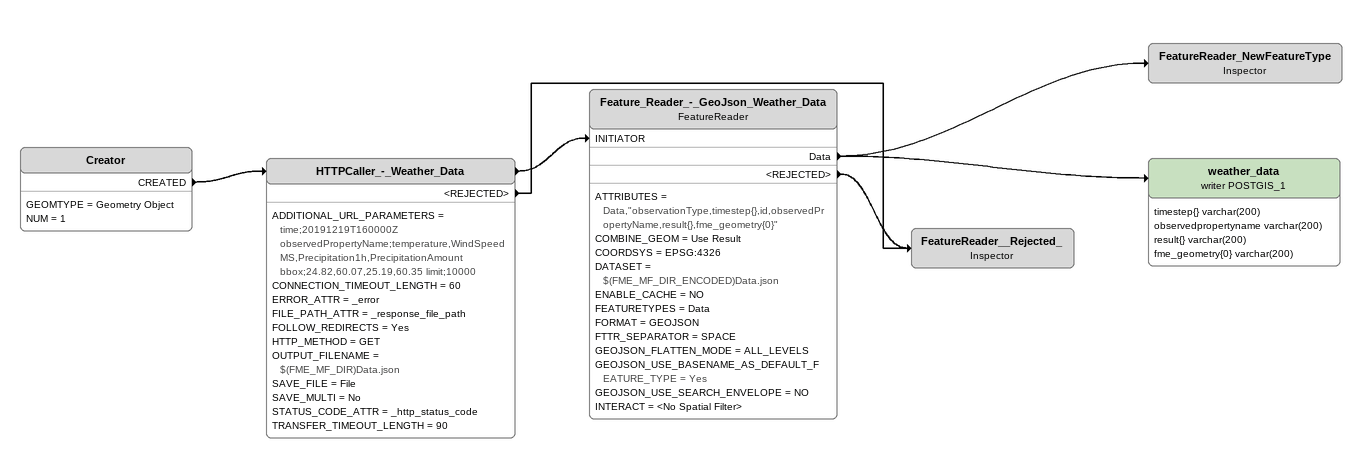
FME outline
Creator
    GEOMTYPE = Geometry Object
    NUM = 1
    CREATED -> HTTPCaller_-_Weather_Data
HTTPCaller_-_Weather_Data
    ADDITIONAL_URL_PARAMETERS = time;20191219T160000Z observedPropertyName;temperature,WindSpeedMS,Precipitation1h,PrecipitationAmount bbox;24.82,60.07,25.19,60.35 limit;10000
    CONNECTION_TIMEOUT_LENGTH = 60
    ERROR_ATTR = _error
    FILE_PATH_ATTR = _response_file_path
    FOLLOW_REDIRECTS = Yes
    HTTP_METHOD = GET
    OUTPUT_FILENAME = $(FME_MF_DIR)Data.json
    SAVE_FILE = File
    SAVE_MULTI = No
    STATUS_CODE_ATTR = _http_status_code
    TRANSFER_TIMEOUT_LENGTH = 90
    -> Feature_Reader_-_GeoJson_Weather_Data [INITIATOR]
    <REJECTED> -> FeatureReader__Rejected_
Feature_Reader_-_GeoJson_Weather_Data: FeatureReader
    ATTRIBUTES = Data,"observationType,timestep{},id,observedPropertyName,result{},fme_geometry{0}"
    COMBINE_GEOM = Use Result
    COORDSYS = EPSG:4326
    DATASET = $(FME_MF_DIR_ENCODED)Data.json
    ENABLE_CACHE = NO
    FEATURETYPES = Data
    FORMAT = GEOJSON
    FTTR_SEPARATOR = SPACE
    GEOJSON_FLATTEN_MODE = ALL_LEVELS
    GEOJSON_USE_BASENAME_AS_DEFAULT_FEATURE_TYPE = Yes
    GEOJSON_USE_SEARCH_ENVELOPE = NO
    INTERACT = <No Spatial Filter>
    Data -> FeatureReader_NewFeatureType
    Data -> weather_data (writer POSTGIS_1)
    <REJECTED> -> FeatureReader__Rejected_
FeatureReader_NewFeatureType: Inspector
weather_data (writer POSTGIS_1)
    attributes: timestep{} varchar(200), observedpropertyname varchar(200), result{} varchar(200), fme_geometry{0} varchar(200)
FeatureReader__Rejected_: Inspector
